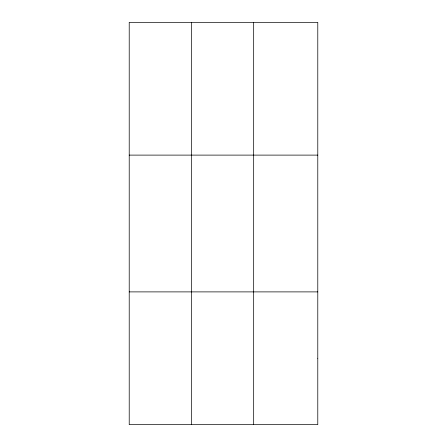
<?xml version="1.0" encoding="UTF-8"?>
<svg xmlns="http://www.w3.org/2000/svg" width="447" height="447" viewBox="0 0 447 447"><rect width="100%" height="100%" fill="white"/><g stroke="black" fill="none" stroke-linecap="round" stroke-linejoin="round"><path stroke-width="0.67" d="M191.445 22.35L191.445 424.65M253.672 22.35L253.672 424.65M129.217 155.109L317.783 155.109M129.217 291.891L317.783 291.891M317.783 358.271L317.783 424.65L129.217 424.65L129.217 22.35L317.783 22.35L317.783 358.271"/></g></svg>
